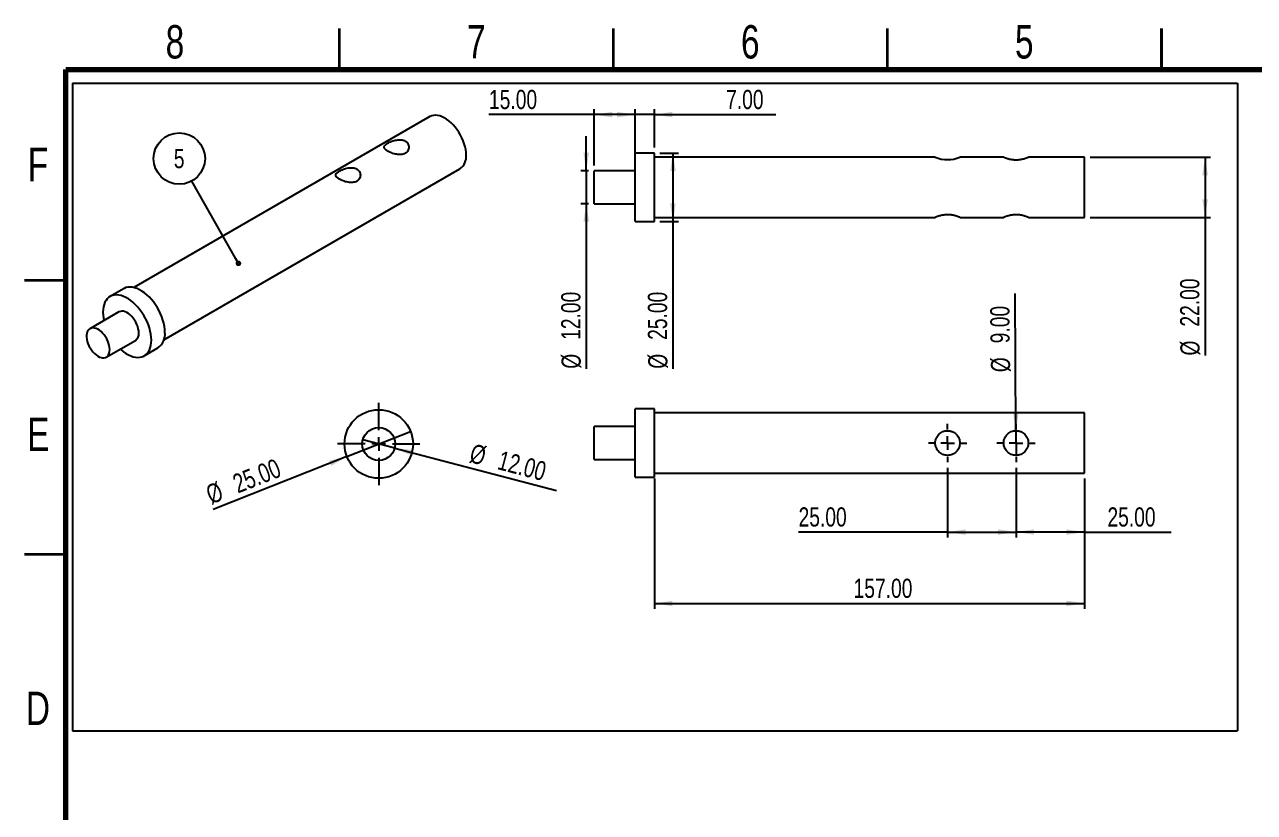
# Model space of a CAD drawing. Header units: millimetres. Extents: x 2 to 418, y 2 to 295.
# Drawn here: x 2.5 to 226.9, y 151.4 to 295.2 of the extents above; entities that cross this region are included whole.
import ezdxf

# ---------------------------------------------------------------- set-up
doc = ezdxf.new("R2010")
doc.units = ezdxf.units.MM
doc.layers.add('RED_DIMENSION', color=1, linetype='Continuous')
doc.styles.add('SLDTEXTSTYLE0', font='TXT', dxfattribs={"width": 0.75})
doc.dimstyles.new('SLDDIMSTYLE0', dxfattribs={"dimtxt": 0.18, "dimasz": 1.016, "dimexe": 0, "dimexo": 0.0625, "dimgap": 0, "dimtad": 0, "dimtih": 1, "dimtoh": 1, "dimdec": 0, "dimrnd": 1e-09, "dimzin": 0, "dimdsep": 46, "dimtxsty": 'Standard', "dimblk1": 'DOT', "dimblk2": 'DOT', "dimsah": 1, "dimcen": 0.09, "dimadec": 0, "dimazin": 0, "dimtfac": 1.016, "dimtdec": 0, "dimtofl": 0, "dimtmove": 0, "dimatfit": 3, "dimldrblk": 'DOT', "dimfxl": 0, "dimfrac": 2, "dimtolj": 1, "dimtzin": 0, "dimarcsym": 0})
doc.dimstyles.new('SLDDIMSTYLE10', dxfattribs={"dimtxt": 3.5, "dimasz": 3.302, "dimexe": 0, "dimexo": 0.0625, "dimgap": 0.875, "dimtad": 1, "dimlfac": 2, "dimrnd": 1e-09, "dimzin": 4, "dimdsep": 46, "dimtxsty": 'SLDTEXTSTYLE0', "dimblk1": 'NONE', "dimsah": 1, "dimcen": 0, "dimadec": 0, "dimazin": 1, "dimtfac": 1, "dimtmove": 0, "dimatfit": 3, "dimldrblk": 'NONE', "dimfxl": 0, "dimfrac": 2, "dimtolj": 1, "dimtzin": 12, "dimarcsym": 0})
doc.dimstyles.new('SLDDIMSTYLE8', dxfattribs={"dimtxt": 3.5, "dimasz": 3.302, "dimexe": 0, "dimexo": 0.0625, "dimgap": 0.875, "dimtad": 1, "dimlfac": 2, "dimrnd": 1e-09, "dimzin": 4, "dimdsep": 46, "dimtxsty": 'SLDTEXTSTYLE0', "dimsah": 1, "dimcen": 0.09, "dimadec": 0, "dimazin": 1, "dimtfac": 1, "dimtofl": 0, "dimtmove": 0, "dimatfit": 3, "dimfxl": 0, "dimfrac": 2, "dimtolj": 1, "dimtzin": 12, "dimarcsym": 0})
doc.dimstyles.new('SLDDIMSTYLE9', dxfattribs={"dimtxt": 3.5, "dimasz": 3.302, "dimexe": 0, "dimexo": 0.0625, "dimgap": 0.875, "dimtad": 1, "dimlfac": 2, "dimrnd": 1e-09, "dimzin": 4, "dimdsep": 46, "dimtxsty": 'SLDTEXTSTYLE0', "dimsah": 1, "dimcen": 0.09, "dimadec": 0, "dimazin": 1, "dimtfac": 1, "dimtmove": 0, "dimatfit": 0, "dimfxl": 0, "dimfrac": 2, "dimtolj": 1, "dimtzin": 12, "dimarcsym": 0})

# ---------------------------------------------------------------- blocks, each defined once
blk = doc.blocks.new('SW_NOTE_4')
at = {"layer": 'RED_DIMENSION', "color": 0}
blk.add_circle((-2.31, 4.09), 4.69, dxfattribs=at)
at = {"layer": 'RED_DIMENSION', "color": 0, "insert": (-2.34, 5.84), "char_height": 3.5, "attachment_point": 2, "style": 'SLDTEXTSTYLE0'}
blk.add_mtext('5', dxfattribs=at)
blk = doc.blocks.new('_DOT')
at = {"color": 0, "linetype": 'ByBlock', "lineweight": -2}
blk.add_line((-0.5, 0), (-1, 0), dxfattribs=at)
at = {"color": 0, "linetype": 'ByBlock', "const_width": 0.5}
blk.add_lwpolyline([(-0.25, 0, 1), (0.25, 0, 1)], format="xyb", close=True, dxfattribs=at)
blk = doc.blocks.new('_D_9')
at = {"layer": 'RED_DIMENSION'}
for p, q in [((196.94, 271.02), (218.94, 271.02)), ((217.94, 271.02), (217.94, 260.02)), ((196.94, 260.02), (218.94, 260.02)), ((217.94, 260.02), (217.94, 234.81))]:
    blk.add_line(p, q, dxfattribs=at)
for points in [[(217.94, 271.02), (217.43, 267.72), (218.45, 267.72)], [(217.94, 260.02), (218.45, 263.32), (217.43, 263.32)]]:
    blk.add_solid(points, dxfattribs=at)
at = {"layer": 'RED_DIMENSION', "char_height": 3.5, "attachment_point": 1, "rotation": 90, "style": 'SLDTEXTSTYLE0'}
for s, insert in [('22.00', (213.38, 240.09)), ('%%c', (213.43, 234.81))]:
    blk.add_mtext(s, dxfattribs=dict(at, insert=insert))
blk = doc.blocks.new('_D_10')
at = {"layer": 'RED_DIMENSION'}
for p, q in [((118.44, 271.77), (121.82, 271.77)), ((120.82, 271.77), (120.82, 259.27)), ((118.44, 259.27), (121.82, 259.27)), ((120.82, 259.27), (120.82, 232.4))]:
    blk.add_line(p, q, dxfattribs=at)
for points in [[(120.82, 271.77), (120.31, 268.47), (121.33, 268.47)], [(120.82, 259.27), (121.33, 262.57), (120.31, 262.57)]]:
    blk.add_solid(points, dxfattribs=at)
at = {"layer": 'RED_DIMENSION', "char_height": 3.5, "attachment_point": 1, "rotation": 90, "style": 'SLDTEXTSTYLE0'}
for s, insert in [('25.00', (116.25, 237.67)), ('%%c', (116.31, 232.4))]:
    blk.add_mtext(s, dxfattribs=dict(at, insert=insert))
blk = doc.blocks.new('_D_11')
at = {"layer": 'RED_DIMENSION'}
for p, q in [((105, 268.52), (105, 274.87)), ((105.44, 268.52), (104, 268.52)), ((105, 268.52), (105, 262.52)), ((105.44, 262.52), (104, 262.52)), ((105, 262.52), (105, 232.4))]:
    blk.add_line(p, q, dxfattribs=at)
for points in [[(105, 268.52), (105.51, 271.82), (104.49, 271.82)], [(105, 262.52), (104.49, 259.22), (105.51, 259.22)]]:
    blk.add_solid(points, dxfattribs=at)
at = {"layer": 'RED_DIMENSION', "char_height": 3.5, "attachment_point": 1, "rotation": 90, "style": 'SLDTEXTSTYLE0'}
for s, insert in [('12.00', (100.43, 237.67)), ('%%c', (100.49, 232.4))]:
    blk.add_mtext(s, dxfattribs=dict(at, insert=insert))
blk = doc.blocks.new('_D_12')
at = {"layer": 'RED_DIMENSION'}
for p, q in [((106.44, 278.78), (87.25, 278.78)), ((106.44, 269.52), (106.44, 279.78)), ((113.94, 278.78), (106.44, 278.78)), ((113.94, 269.52), (113.94, 279.78))]:
    blk.add_line(p, q, dxfattribs=at)
for points in [[(106.44, 278.78), (109.74, 278.27), (109.74, 279.29)], [(113.94, 278.78), (110.64, 279.29), (110.64, 278.27)]]:
    blk.add_solid(points, dxfattribs=at)
at = {"layer": 'RED_DIMENSION', "insert": (87.25, 283.29), "char_height": 3.5, "attachment_point": 1, "style": 'SLDTEXTSTYLE0'}
blk.add_mtext('15.00', dxfattribs=at)
blk = doc.blocks.new('_D_13')
at = {"layer": 'RED_DIMENSION'}
for p, q in [((113.94, 278.78), (107.59, 278.78)), ((113.94, 272.77), (113.94, 279.78)), ((117.44, 278.78), (113.94, 278.78)), ((117.44, 272.77), (117.44, 279.78)), ((117.44, 278.78), (139.58, 278.78))]:
    blk.add_line(p, q, dxfattribs=at)
for points in [[(113.94, 278.78), (110.64, 279.29), (110.64, 278.27)], [(117.44, 278.78), (120.74, 278.27), (120.74, 279.29)]]:
    blk.add_solid(points, dxfattribs=at)
at = {"layer": 'RED_DIMENSION', "insert": (130.53, 283.29), "char_height": 3.5, "attachment_point": 1, "style": 'SLDTEXTSTYLE0'}
blk.add_mtext('7.00', dxfattribs=at)
blk = doc.blocks.new('_D_14')
at = {"layer": 'RED_DIMENSION'}
for q in [(72.95, 220.97), (36.9, 206.69)]:
    blk.add_line((61.32, 216.37), q, dxfattribs=at)
blk.add_solid([(61.32, 216.37), (58.07, 215.62), (58.44, 214.68)], dxfattribs=at)
at = {"layer": 'RED_DIMENSION', "char_height": 3.5, "attachment_point": 1, "rotation": 21.6071, "style": 'SLDTEXTSTYLE0'}
for s, insert in [('25.00', (40.14, 212.87)), ('%%c', (35.25, 210.87))]:
    blk.add_mtext(s, dxfattribs=dict(at, insert=insert))
blk = doc.blocks.new('_NONE')
blk = doc.blocks.new('_D_15')
at = {"layer": 'RED_DIMENSION'}
for q in [(64.23, 219.43), (99.59, 210.15)]:
    blk.add_line((70.04, 217.91), q, dxfattribs=at)
blk.add_solid([(70.04, 217.91), (73.1, 216.58), (73.36, 217.56)], dxfattribs=at)
at = {"layer": 'RED_DIMENSION', "char_height": 3.5, "attachment_point": 1, "rotation": 345.294, "style": 'SLDTEXTSTYLE0'}
for s, insert in [('%%c', (84.37, 218.79)), ('12.00', (89.48, 217.5))]:
    blk.add_mtext(s, dxfattribs=dict(at, insert=insert))
blk = doc.blocks.new('SW_CENTERMARKSYMBOL_2')
at = {"layer": 'RED_DIMENSION', "color": 0}
for p, q in [((0, 2.5), (0, 7.5)), ((-2.5, 0), (-7.5, 0)), ((0, 0), (-1.25, 0)), ((0, 0), (0, 1.25)), ((0, 0), (0, -1.25)), ((0, 0), (1.25, 0)), ((2.5, 0), (7.5, 0)), ((0, -2.5), (0, -7.5))]:
    blk.add_line(p, q, dxfattribs=at)
blk = doc.blocks.new('_D_16')
at = {"layer": 'RED_DIMENSION'}
for p, q in [((170.94, 214.34), (170.94, 201.59)), ((183.44, 214.34), (183.44, 201.59)), ((170.94, 202.59), (143.75, 202.59)), ((170.94, 202.59), (183.44, 202.59))]:
    blk.add_line(p, q, dxfattribs=at)
for points in [[(170.94, 202.59), (174.24, 202.08), (174.24, 203.1)], [(183.44, 202.59), (180.14, 203.1), (180.14, 202.08)]]:
    blk.add_solid(points, dxfattribs=at)
at = {"layer": 'RED_DIMENSION', "insert": (143.75, 207.1), "char_height": 3.5, "attachment_point": 1, "style": 'SLDTEXTSTYLE0'}
blk.add_mtext('25.00', dxfattribs=at)
blk = doc.blocks.new('_D_17')
at = {"layer": 'RED_DIMENSION'}
for p, q in [((183.44, 214.34), (183.44, 201.59)), ((195.94, 212.34), (195.94, 201.59)), ((195.94, 202.59), (183.44, 202.59)), ((195.94, 202.59), (211.76, 202.59))]:
    blk.add_line(p, q, dxfattribs=at)
for points in [[(183.44, 202.59), (186.74, 202.08), (186.74, 203.1)], [(195.94, 202.59), (192.64, 203.1), (192.64, 202.08)]]:
    blk.add_solid(points, dxfattribs=at)
at = {"layer": 'RED_DIMENSION', "insert": (200.12, 207.1), "char_height": 3.5, "attachment_point": 1, "style": 'SLDTEXTSTYLE0'}
blk.add_mtext('25.00', dxfattribs=at)
blk = doc.blocks.new('_D_18')
at = {"layer": 'RED_DIMENSION'}
for q in [(183.25, 246.11), (183.46, 216.59)]:
    blk.add_line((183.43, 221.09), q, dxfattribs=at)
blk.add_solid([(183.43, 221.09), (183.91, 224.4), (182.89, 224.39)], dxfattribs=at)
at = {"layer": 'RED_DIMENSION', "char_height": 3.5, "attachment_point": 1, "rotation": 90.4068, "style": 'SLDTEXTSTYLE0'}
for s, insert in [('9.00', (178.77, 237.03)), ('%%c', (178.86, 231.75))]:
    blk.add_mtext(s, dxfattribs=dict(at, insert=insert))
blk = doc.blocks.new('_D_19')
at = {"layer": 'RED_DIMENSION'}
for p, q in [((117.44, 212.34), (117.44, 188.57)), ((195.94, 212.34), (195.94, 188.57)), ((117.44, 189.57), (195.94, 189.57))]:
    blk.add_line(p, q, dxfattribs=at)
for points in [[(117.44, 189.57), (120.74, 189.06), (120.74, 190.08)], [(195.94, 189.57), (192.64, 190.08), (192.64, 189.06)]]:
    blk.add_solid(points, dxfattribs=at)
at = {"layer": 'RED_DIMENSION', "insert": (153.79, 194.08), "char_height": 3.5, "attachment_point": 1, "style": 'SLDTEXTSTYLE0'}
blk.add_mtext('157.00', dxfattribs=at)
blk = doc.blocks.new('SW_CENTERMARKSYMBOL_3')
at = {"layer": 'RED_DIMENSION', "color": 0}
for p, q in [((0, 2.5), (0, 3.5)), ((-2.5, 0), (-3.5, 0)), ((0, 0), (-1.25, 0)), ((0, 0), (0, 1.25)), ((0, 0), (0, -1.25)), ((0, 0), (1.25, 0)), ((2.5, 0), (3.5, 0)), ((0, -2.5), (0, -3.5))]:
    blk.add_line(p, q, dxfattribs=at)
blk = doc.blocks.new('SW_CENTERMARKSYMBOL_4')
at = {"layer": 'RED_DIMENSION', "color": 0}
for p, q in [((0, 2.5), (0, 3.5)), ((-2.5, 0), (-3.5, 0)), ((0, 0), (-1.25, 0)), ((0, 0), (0, 1.25)), ((0, 0), (0, -1.25)), ((0, 0), (1.25, 0)), ((2.5, 0), (3.5, 0)), ((0, -2.5), (0, -3.5))]:
    blk.add_line(p, q, dxfattribs=at)

msp = doc.modelspace()

# ---------------------------------------------------------------- linework, layer by layer
at = {"color": 7, "linetype": 'Continuous', "lineweight": 35}
for p, q in [((60, 287), (60, 294.5)), ((110, 287), (110, 294.5)), ((160, 287), (160, 294.5)), ((210, 294.5), (210, 287)), ((210, 287), (210, 294.5)), ((10, 248.5), (2.5, 248.5)), ((10, 198.5), (2.5, 198.5))]:
    msp.add_line(p, q, dxfattribs=at)
at = {"color": 7, "linetype": 'Continuous', "lineweight": 70}
for p, q in [((10, 10), (10, 287)), ((10, 287), (410, 287))]:
    msp.add_line(p, q, dxfattribs=at)
at = {"color": 7, "linetype": 'Continuous', "lineweight": 25}
for p, q in [((76.4534, 278.4072), (22.4299, 247.2201)), ((117.4416, 271.7707), (113.9416, 271.7707)), ((113.9416, 265.5207), (113.9416, 271.7707)), ((117.4416, 265.5207), (117.4416, 271.7707)), ((168.6932, 271.0207), (117.4416, 271.0207)), ((181.1985, 271.0207), (173.1916, 271.0207)), ((195.9416, 271.0207), (185.6916, 271.0207)), ((195.9416, 265.5207), (195.9416, 271.0207)), ((27.9294, 237.6936), (81.9529, 268.8807)), ((113.9416, 268.5207), (106.4416, 268.5207)), ((106.4416, 265.5207), (106.4416, 268.5207)), ((106.4416, 262.5207), (106.4416, 265.5207)), ((113.9416, 259.2707), (113.9416, 265.5207)), ((117.4416, 259.2707), (117.4416, 265.5207)), ((195.9416, 260.0207), (195.9416, 265.5207)), ((106.4416, 262.5207), (113.9416, 262.5207)), ((113.9416, 259.2707), (117.4416, 259.2707)), ((117.4416, 260.0207), (168.6932, 260.0207)), ((173.1916, 260.0207), (181.1985, 260.0207)), ((185.6916, 260.0207), (195.9416, 260.0207)), ((20.5705, 247.0127), (18.0956, 245.584)), ((19.7205, 242.7694), (14.4172, 239.7078)), ((17.417, 234.5115), (22.7203, 237.5731)), ((24.3451, 234.7584), (26.82, 236.1871)), ((117.4416, 225.0915), (113.9416, 225.0915)), ((113.9416, 212.5915), (113.9416, 225.0915)), ((117.4416, 212.5915), (117.4416, 225.0915)), ((195.9416, 224.3415), (117.4416, 224.3415)), ((195.9416, 213.3415), (195.9416, 224.3415)), ((113.9416, 221.8415), (106.4416, 221.8415)), ((106.4416, 215.8415), (106.4416, 221.8415)), ((106.4416, 215.8415), (113.9416, 215.8415)), ((117.4416, 213.3415), (195.9416, 213.3415)), ((113.9416, 212.5915), (117.4416, 212.5915))]:
    msp.add_line(p, q, dxfattribs=at)
at = {"color": 7, "linetype": 'Continuous', "lineweight": 25, "flags": 128}
for points in [[(83.0922, 271.3988), (83.0702, 271.8889), (83.0043, 272.3989), (82.8954, 272.9229), (82.7447, 273.4552), (82.5538, 273.9896), (82.325, 274.52), (82.0607, 275.0406), (81.7641, 275.5453), (81.4385, 276.0285), (81.0876, 276.4846), (80.7153, 276.9086), (80.3259, 277.2956), (79.9237, 277.6412), (79.5134, 277.9415), (79.0996, 278.1931), (78.687, 278.3932), (78.2802, 278.5394), (77.8838, 278.6302), (77.5024, 278.6645), (77.1403, 278.642), (76.8015, 278.5627), (76.49, 278.4278), (76.4534, 278.4072)], [(28.1147, 239.0486), (28.092, 239.578), (28.0242, 240.1282), (27.912, 240.6934), (27.7565, 241.268), (27.5594, 241.8459), (27.3226, 242.4213), (27.0485, 242.9883), (26.7401, 243.5411), (26.4004, 244.0739), (26.033, 244.5813), (25.6415, 245.0582), (25.2301, 245.4996), (24.803, 245.9009), (24.3645, 246.2581), (23.9191, 246.5675), (23.4714, 246.826), (23.026, 247.0308), (22.5875, 247.1799), (22.1604, 247.2717), (21.749, 247.3053), (21.3575, 247.2804), (20.9901, 247.1972), (20.6504, 247.0566), (20.5705, 247.0127)], [(25.6398, 237.6199), (25.6171, 238.1493), (25.5493, 238.6995), (25.4371, 239.2647), (25.2816, 239.8392), (25.0845, 240.4172), (24.8477, 240.9926), (24.5737, 241.5596), (24.2652, 242.1124), (23.9255, 242.6452), (23.5581, 243.1526), (23.1667, 243.6295), (22.7553, 244.0708), (22.3281, 244.4722), (21.8896, 244.8294), (21.4442, 245.1388), (20.9965, 245.3973), (20.5512, 245.6021), (20.1126, 245.7512), (19.6855, 245.843), (19.2741, 245.8766), (18.8827, 245.8517), (18.5152, 245.7685), (18.1756, 245.6278), (17.8671, 245.4312), (17.5931, 245.1806), (17.3563, 244.8786), (17.1591, 244.5283), (17.0036, 244.1332), (16.8914, 243.6976), (16.8236, 243.2257), (16.801, 242.7225), (16.8236, 242.1931), (16.8914, 241.643), (16.9788, 241.1866)], [(23.3417, 238.9466), (23.3191, 239.3163), (23.2518, 239.7043), (23.1411, 240.1021), (22.9896, 240.5015), (22.8003, 240.8938), (22.5773, 241.2708), (22.3255, 241.6242), (22.05, 241.9468), (21.7569, 242.2314), (21.4524, 242.4722), (21.1429, 242.6639), (20.8351, 242.8025), (20.5354, 242.885), (20.2504, 242.9097), (19.9861, 242.876), (19.748, 242.7847), (19.7205, 242.7694)], [(18.0384, 235.8851), (18.0158, 236.2548), (17.9485, 236.6427), (17.8378, 237.0406), (17.6863, 237.44), (17.497, 237.8323), (17.274, 238.2092), (17.0222, 238.5627), (16.7467, 238.8852), (16.4536, 239.1699), (16.1491, 239.4107), (15.8396, 239.6024), (15.5318, 239.741), (15.2321, 239.8235), (14.9471, 239.8482), (14.6828, 239.8145), (14.4447, 239.7231), (14.2381, 239.5761), (14.0672, 239.3765), (13.9357, 239.1286), (13.8465, 238.8376), (13.8014, 238.5098), (13.8014, 238.1522), (13.8465, 237.7724), (13.9357, 237.3784), (14.0672, 236.9787), (14.2381, 236.5818), (14.4447, 236.1962), (14.6828, 235.83), (14.9471, 235.4911), (15.2321, 235.1867), (15.5318, 234.9232), (15.8396, 234.7064), (16.1491, 234.5408), (16.4536, 234.43), (16.7467, 234.3762), (17.0222, 234.3807), (17.274, 234.4434), (17.497, 234.5629), (17.6863, 234.7367), (17.8378, 234.9611), (17.9485, 235.2313), (18.0158, 235.5415), (18.0384, 235.8851)], [(19.9786, 235.9903), (20.1126, 235.8702), (20.5512, 235.513), (20.9965, 235.2036), (21.4442, 234.9452), (21.8896, 234.7403), (22.3281, 234.5913), (22.7553, 234.4994), (23.1667, 234.4658), (23.5581, 234.4907), (23.9255, 234.5739), (24.2652, 234.7146), (24.5737, 234.9112), (24.8477, 235.1618), (25.0845, 235.4638), (25.2816, 235.8141), (25.4371, 236.2092), (25.5493, 236.6449), (25.6171, 237.1167), (25.6398, 237.6199)]]:
    msp.add_lwpolyline(points, dxfattribs=at)
at = {"color": 7, "linetype": 'Continuous', "lineweight": 25}
for radius in [6.25, 3]:
    msp.add_circle((67.1343, 218.6674), radius, dxfattribs=at)
for centre, radius, start, end in [((80.379, 271.1096), 2.7286, 305.227789, 6.084389), ((170.9416, 276.2285), 5.6731, 246.650611, 293.366067), ((21.8602, 238.7895), 1.4898, 305.260407, 6.051772), ((25.0033, 238.7327), 3.1273, 305.513725, 5.79845)]:
    msp.add_arc(centre, radius, start, end, dxfattribs=at)
for points, knots in [([(71.9553, 273.9508), (71.849, 274.0122), (71.7341, 274.0613), (71.488, 274.1368), (71.3552, 274.1631), (71.0827, 274.1923), (70.9427, 274.1955), (70.6552, 274.1817), (70.5085, 274.1645), (70.2184, 274.1138), (70.0731, 274.0801), (69.7847, 273.999), (69.6452, 273.9526), (69.4422, 273.8764), (69.3757, 273.8498), (69.2448, 273.7947), (69.1803, 273.7659), (68.9948, 273.6791), (68.8804, 273.6196), (68.6701, 273.4983), (68.5739, 273.4362), (68.4099, 273.3148), (68.3404, 273.2547), (68.2274, 273.1343), (68.1854, 273.0757), (68.1288, 272.9585), (68.1144, 272.8994), (68.1142, 272.7822), (68.1281, 272.7239), (68.1844, 272.6045), (68.2271, 272.5437), (68.3382, 272.4225), (68.4069, 272.3615), (68.5724, 272.2371), (68.6668, 272.1755), (68.8238, 272.0847), (68.8787, 272.0547), (68.9941, 271.9952), (69.0547, 271.9656), (69.2403, 271.8798), (69.3705, 271.8258), (69.6434, 271.7254), (69.7859, 271.6793), (70.0719, 271.6005), (70.2175, 271.5671), (70.5108, 271.5159), (70.6552, 271.4987), (70.9406, 271.4832), (71.0832, 271.4852), (71.3552, 271.512), (71.4849, 271.5364), (71.7316, 271.61), (71.8491, 271.6597), (72.059, 271.7807), (72.1532, 271.8521), (72.3193, 272.0169), (72.3887, 272.1077), (72.5006, 272.3021), (72.5434, 272.4069), (72.6, 272.6204), (72.6142, 272.7292), (72.6144, 272.9488), (72.6001, 273.059), (72.544, 273.27), (72.5023, 273.372), (72.3893, 273.5667), (72.32, 273.656), (72.1566, 273.8171), (72.0616, 273.8894), (71.9553, 273.9508)], [0, 0, 0, 0, 0.03125, 0.03125, 0.0625, 0.0625, 0.09375, 0.09375, 0.125, 0.125, 0.15625, 0.15625, 0.1875, 0.1875, 0.203125, 0.203125, 0.21875, 0.21875, 0.25, 0.25, 0.28125, 0.28125, 0.3125, 0.3125, 0.34375, 0.34375, 0.375, 0.375, 0.40625, 0.40625, 0.4375, 0.4375, 0.46875, 0.46875, 0.5, 0.5, 0.515625, 0.515625, 0.53125, 0.53125, 0.5625, 0.5625, 0.59375, 0.59375, 0.625, 0.625, 0.65625, 0.65625, 0.6875, 0.6875, 0.71875, 0.71875, 0.75, 0.75, 0.78125, 0.78125, 0.8125, 0.8125, 0.84375, 0.84375, 0.875, 0.875, 0.90625, 0.90625, 0.9375, 0.9375, 0.96875, 0.96875, 1, 1, 1, 1]), ([(181.1985, 271.0179), (181.1964, 271.0187), (181.1913, 271.0208), (181.2119, 271.0124), (181.2531, 270.9958), (181.3222, 270.9683), (181.4163, 270.9325), (181.5282, 270.8913), (181.665, 270.8437), (181.8257, 270.7927), (182.0062, 270.7393), (182.2115, 270.686), (182.4348, 270.6385), (182.6105, 270.6068), (182.7933, 270.58), (182.9842, 270.559), (183.1742, 270.5454), (183.421, 270.5369), (183.6644, 270.5419), (183.9006, 270.5594), (184.1271, 270.584), (184.3428, 270.6179), (184.5488, 270.6594), (184.7511, 270.7059), (184.9398, 270.7572), (185.1111, 270.8094), (185.2314, 270.8487), (185.3416, 270.8868), (185.4394, 270.9223), (185.5215, 270.9532), (185.6098, 270.9876), (185.6668, 271.0106), (185.6894, 271.0199), (185.691, 271.0205), (185.6916, 271.0207)], [0, 0, 0, 0, 0.0182547, 0.044658141, 0.068896823, 0.11816194, 0.143232683, 0.168255327, 0.219055836, 0.244876105, 0.271593224, 0.325904771, 0.353569751, 0.380518563, 0.407674948, 0.435517374, 0.463611006, 0.488558557, 0.539382722, 0.565325434, 0.589273007, 0.637910399, 0.662637498, 0.688013191, 0.739525384, 0.765708347, 0.792780229, 0.82004105, 0.847913641, 0.87600656, 0.902514167, 0.956552691, 0.984174814, 1, 1, 1, 1]), ([(63.1165, 268.8483), (63.0101, 268.9097), (62.8952, 268.9588), (62.6491, 269.0342), (62.5163, 269.0606), (62.2438, 269.0897), (62.1039, 269.0929), (61.8164, 269.0791), (61.6696, 269.0619), (61.3796, 269.0112), (61.2343, 268.9775), (60.9459, 268.8964), (60.8063, 268.85), (60.6034, 268.7738), (60.5369, 268.7473), (60.406, 268.6921), (60.3414, 268.6634), (60.156, 268.5765), (60.0416, 268.517), (59.8312, 268.3958), (59.7351, 268.3336), (59.5711, 268.2123), (59.5016, 268.1522), (59.3885, 268.0318), (59.3466, 267.9731), (59.29, 267.856), (59.2755, 267.7969), (59.2754, 267.6797), (59.2893, 267.6213), (59.3455, 267.502), (59.3882, 267.4412), (59.4994, 267.32), (59.5681, 267.259), (59.7335, 267.1345), (59.828, 267.0729), (59.9849, 266.9822), (60.0399, 266.9522), (60.1552, 266.8927), (60.2158, 266.8631), (60.4015, 266.7772), (60.5317, 266.7232), (60.8046, 266.6229), (60.9471, 266.5768), (61.2331, 266.498), (61.3787, 266.4645), (61.6719, 266.4134), (61.8164, 266.3961), (62.1018, 266.3807), (62.2443, 266.3827), (62.5164, 266.4095), (62.6461, 266.4339), (62.8928, 266.5074), (63.0102, 266.5572), (63.2202, 266.6781), (63.3144, 266.7496), (63.4804, 266.9143), (63.5498, 267.0052), (63.6617, 267.1995), (63.7046, 267.3044), (63.7612, 267.5178), (63.7754, 267.6267), (63.7756, 267.8463), (63.7613, 267.9564), (63.7052, 268.1674), (63.6634, 268.2694), (63.5505, 268.4641), (63.4811, 268.5534), (63.3178, 268.7145), (63.2228, 268.7869), (63.1165, 268.8483)], [0, 0, 0, 0, 0.03125, 0.03125, 0.0625, 0.0625, 0.09375, 0.09375, 0.125, 0.125, 0.15625, 0.15625, 0.1875, 0.1875, 0.203125, 0.203125, 0.21875, 0.21875, 0.25, 0.25, 0.28125, 0.28125, 0.3125, 0.3125, 0.34375, 0.34375, 0.375, 0.375, 0.40625, 0.40625, 0.4375, 0.4375, 0.46875, 0.46875, 0.5, 0.5, 0.515625, 0.515625, 0.53125, 0.53125, 0.5625, 0.5625, 0.59375, 0.59375, 0.625, 0.625, 0.65625, 0.65625, 0.6875, 0.6875, 0.71875, 0.71875, 0.75, 0.75, 0.78125, 0.78125, 0.8125, 0.8125, 0.84375, 0.84375, 0.875, 0.875, 0.90625, 0.90625, 0.9375, 0.9375, 0.96875, 0.96875, 1, 1, 1, 1]), ([(173.1916, 260.0207), (173.1863, 260.0229), (173.1783, 260.0262), (173.129, 260.0461), (173.0626, 260.0724), (172.945, 260.1176), (172.7862, 260.1745), (172.6343, 260.2247), (172.5073, 260.264), (172.3683, 260.3038), (172.2179, 260.343), (172.0564, 260.3805), (171.8841, 260.4153), (171.7016, 260.4459), (171.5158, 260.4704), (171.3293, 260.4882), (171.1436, 260.4991), (170.9537, 260.5032), (170.711, 260.4992), (170.4169, 260.4785), (170.0846, 260.4327), (169.771, 260.3701), (169.5305, 260.3087), (169.3521, 260.2568), (169.2246, 260.2169), (169.1075, 260.1777), (169.0033, 260.141), (168.9125, 260.1075), (168.8358, 260.0783), (168.7736, 260.0538), (168.7162, 260.0308), (168.6895, 260.0199), (168.6927, 260.0212), (168.6932, 260.0214)], [0, 0, 0, 0, 0.05017272, 0.07565912, 0.10153035, 0.15166251, 0.20279465, 0.22883348, 0.25521215, 0.28176223, 0.308665, 0.33584873, 0.36323045, 0.39126294, 0.41953372, 0.44539719, 0.47168463, 0.49819212, 0.52515418, 0.57352422, 0.62290509, 0.67235673, 0.72272712, 0.7492829, 0.77619871, 0.8032982, 0.83077839, 0.85782405, 0.88507373, 0.91299295, 0.94115538, 0.99227128, 1, 1, 1, 1]), ([(185.6916, 260.0207), (185.6901, 260.0213), (185.6858, 260.0231), (185.6456, 260.0395), (185.5791, 260.0659), (185.4944, 260.0987), (185.3841, 260.1398), (185.249, 260.1868), (185.0954, 260.2375), (184.9174, 260.291), (184.7179, 260.343), (184.5564, 260.3805), (184.3841, 260.4153), (184.2016, 260.4459), (184.0158, 260.4704), (183.768, 260.494), (183.5161, 260.5043), (183.269, 260.5001), (183.0329, 260.4877), (182.8063, 260.464), (182.5883, 260.4308), (182.3757, 260.3919), (182.175, 260.3461), (181.9876, 260.2962), (181.8056, 260.2433), (181.6418, 260.1898), (181.5033, 260.141), (181.4125, 260.1075), (181.3358, 260.0783), (181.2736, 260.0538), (181.2299, 260.0363), (181.1969, 260.0229), (181.1979, 260.0233), (181.1985, 260.0236)], [0, 0, 0, 0, 0.02492262, 0.07566018, 0.1015321, 0.12645272, 0.17708561, 0.20284012, 0.22887944, 0.28176693, 0.30867016, 0.33585458, 0.3632371, 0.3912704, 0.4195419, 0.44540589, 0.49814716, 0.52510977, 0.54914829, 0.59802366, 0.62290447, 0.64749662, 0.69740858, 0.72276706, 0.74932341, 0.8032942, 0.83077515, 0.85782142, 0.88507179, 0.9129917, 0.94115481, 0.966539, 1, 1, 1, 1]), ([(173.1916, 218.8415), (173.1916, 218.9919), (173.1766, 219.1394), (173.1185, 219.4292), (173.0744, 219.573), (172.9608, 219.8448), (172.8916, 219.9735), (172.7283, 220.2168), (172.6345, 220.3306), (172.4293, 220.5356), (172.3167, 220.6284), (172.0726, 220.7921), (171.9441, 220.8611), (171.7417, 220.9456), (171.6727, 220.9707), (171.531, 221.0141), (171.4582, 221.0326), (171.2399, 221.0765), (171.0929, 221.0913), (170.7957, 221.0916), (170.6449, 221.0767), (170.3548, 221.0186), (170.2134, 220.9755), (169.9395, 220.8614), (169.8108, 220.7921), (169.5686, 220.63), (169.4543, 220.5361), (169.2485, 220.3305), (169.1562, 220.2186), (168.9928, 219.9757), (168.9223, 219.8447), (168.8093, 219.5745), (168.7658, 219.4339), (168.7065, 219.1406), (168.6917, 218.9922), (168.6915, 218.77), (168.695, 218.6959), (168.7096, 218.5473), (168.7207, 218.4728), (168.7645, 218.2539), (168.8076, 218.113), (168.9211, 217.8405), (168.9916, 217.7095), (169.1539, 217.4673), (169.2468, 217.3543), (169.4541, 217.1469), (169.5663, 217.0548), (169.8077, 216.8926), (169.9387, 216.822), (170.2101, 216.7086), (170.3503, 216.6655), (170.6405, 216.6068), (170.7915, 216.5916), (171.0882, 216.5913), (171.2357, 216.6058), (171.5292, 216.6644), (171.6709, 216.7079), (171.942, 216.8208), (172.0731, 216.8912), (172.3157, 217.0539), (172.4279, 217.146), (172.6347, 217.3524), (172.7284, 217.4663), (172.8906, 217.7079), (172.9601, 217.8365), (173.0749, 218.111), (173.118, 218.2522), (173.1764, 218.5415), (173.1916, 218.6911), (173.1916, 218.8415)], [0, 0, 0, 0, 0.03125, 0.03125, 0.0625, 0.0625, 0.09375, 0.09375, 0.125, 0.125, 0.15625, 0.15625, 0.1875, 0.1875, 0.203125, 0.203125, 0.21875, 0.21875, 0.25, 0.25, 0.28125, 0.28125, 0.3125, 0.3125, 0.34375, 0.34375, 0.375, 0.375, 0.40625, 0.40625, 0.4375, 0.4375, 0.46875, 0.46875, 0.5, 0.5, 0.515625, 0.515625, 0.53125, 0.53125, 0.5625, 0.5625, 0.59375, 0.59375, 0.625, 0.625, 0.65625, 0.65625, 0.6875, 0.6875, 0.71875, 0.71875, 0.75, 0.75, 0.78125, 0.78125, 0.8125, 0.8125, 0.84375, 0.84375, 0.875, 0.875, 0.90625, 0.90625, 0.9375, 0.9375, 0.96875, 0.96875, 1, 1, 1, 1]), ([(185.6916, 218.8415), (185.6916, 218.9919), (185.6766, 219.1394), (185.6185, 219.4292), (185.5744, 219.573), (185.4608, 219.8448), (185.3916, 219.9735), (185.2283, 220.2168), (185.1345, 220.3306), (184.9293, 220.5356), (184.8167, 220.6284), (184.5726, 220.7921), (184.4441, 220.8611), (184.2417, 220.9456), (184.1727, 220.9707), (184.031, 221.0141), (183.9582, 221.0326), (183.7399, 221.0765), (183.5929, 221.0913), (183.2957, 221.0916), (183.1449, 221.0767), (182.8548, 221.0186), (182.7134, 220.9755), (182.4395, 220.8614), (182.3108, 220.7921), (182.0686, 220.63), (181.9543, 220.5361), (181.7485, 220.3305), (181.6562, 220.2186), (181.4928, 219.9757), (181.4223, 219.8447), (181.3093, 219.5745), (181.2658, 219.4339), (181.2065, 219.1406), (181.1917, 218.9922), (181.1915, 218.77), (181.195, 218.6959), (181.2096, 218.5473), (181.2207, 218.4728), (181.2645, 218.2539), (181.3076, 218.113), (181.4211, 217.8405), (181.4916, 217.7095), (181.6539, 217.4673), (181.7468, 217.3543), (181.9541, 217.1469), (182.0663, 217.0548), (182.3077, 216.8926), (182.4387, 216.822), (182.7101, 216.7086), (182.8503, 216.6655), (183.1405, 216.6068), (183.2915, 216.5916), (183.5882, 216.5913), (183.7357, 216.6058), (184.0292, 216.6644), (184.1709, 216.7079), (184.442, 216.8208), (184.5731, 216.8912), (184.8157, 217.0539), (184.9279, 217.146), (185.1347, 217.3524), (185.2284, 217.4663), (185.3906, 217.7079), (185.4601, 217.8365), (185.5749, 218.111), (185.618, 218.2522), (185.6764, 218.5415), (185.6916, 218.6911), (185.6916, 218.8415)], [0, 0, 0, 0, 0.03125, 0.03125, 0.0625, 0.0625, 0.09375, 0.09375, 0.125, 0.125, 0.15625, 0.15625, 0.1875, 0.1875, 0.203125, 0.203125, 0.21875, 0.21875, 0.25, 0.25, 0.28125, 0.28125, 0.3125, 0.3125, 0.34375, 0.34375, 0.375, 0.375, 0.40625, 0.40625, 0.4375, 0.4375, 0.46875, 0.46875, 0.5, 0.5, 0.515625, 0.515625, 0.53125, 0.53125, 0.5625, 0.5625, 0.59375, 0.59375, 0.625, 0.625, 0.65625, 0.65625, 0.6875, 0.6875, 0.71875, 0.71875, 0.75, 0.75, 0.78125, 0.78125, 0.8125, 0.8125, 0.84375, 0.84375, 0.875, 0.875, 0.90625, 0.90625, 0.9375, 0.9375, 0.96875, 0.96875, 1, 1, 1, 1])]:
    msp.add_open_spline(points, degree=3, knots=knots, dxfattribs=at)
at = {"layer": 'RED_DIMENSION'}
for p, q in [((11.2582, 284.5274), (223.8795, 284.5274)), ((11.2582, 284.5274), (11.2582, 166.345)), ((223.8795, 284.5274), (223.8795, 166.345)), ((11.2582, 166.345), (223.8795, 166.345))]:
    msp.add_line(p, q, dxfattribs=at)

# ---------------------------------------------------------------- block references
for name, p in [('SW_NOTE_4', (33.0468, 266.6554)), ('SW_CENTERMARKSYMBOL_2', (67.1343, 218.6674)), ('SW_CENTERMARKSYMBOL_3', (170.9416, 218.8415)), ('SW_CENTERMARKSYMBOL_4', (183.4416, 218.8415))]:
    msp.add_blockref(name, p, dxfattribs=at)

# ---------------------------------------------------------------- texts
at = {"color": 7, "linetype": 'Continuous', "lineweight": 0, "char_height": 6.096, "attachment_point": 2, "style": 'SLDTEXTSTYLE0'}
for s, insert in [('8', (29.9386, 295.1137)), ('7', (84.9386, 295.1137)), ('6', (134.9386, 295.1137)), ('5', (184.9386, 295.1137)), ('F', (4.9365, 272.7257)), ('E', (5.0106, 223.4757)), ('D', (4.9302, 173.4757))]:
    msp.add_mtext(s, dxfattribs=dict(at, insert=insert))

# ---------------------------------------------------------------- dimensions: what is measured, and where the dimension line sits
at = {"layer": 'RED_DIMENSION'}
for base, p1, p2, dimstyle, picture, middle in [((106.4416, 278.7804), (113.9416, 268.5207), (106.4416, 268.5207), 'SLDDIMSTYLE8', '_D_12', (93.0701, 278.7804)), ((113.9416, 278.7804), (117.4416, 271.7707), (113.9416, 271.7707), 'SLDDIMSTYLE9', '_D_13', (135.0577, 278.7804)), ((195.9416, 189.5721), (117.4416, 213.3415), (195.9416, 213.3415), 'SLDDIMSTYLE8', '_D_19', (160.8988, 189.5721)), ((183.4416, 202.5915), (170.9416, 215.3415), (183.4416, 215.3415), 'SLDDIMSTYLE8', '_D_16', (149.5645, 202.5915)), ((183.4416, 202.5915), (195.9416, 213.3415), (183.4416, 215.3415), 'SLDDIMSTYLE8', '_D_17', (205.9416, 202.5915))]:
    dim = msp.add_linear_dim(base=base, p1=p1, p2=p2, dimstyle=dimstyle, dxfattribs=at)
    dim.commit()
    dim.dimension.update_dxf_attribs({"geometry": picture, "text_midpoint": middle, "dimtype": 160})
for base, p1, p2, dimstyle, picture, middle in [((104.9979, 262.5207), (106.4416, 268.5207), (106.4416, 262.5207), 'SLDDIMSTYLE9', '_D_11', (104.9979, 240.8539)), ((120.8195, 259.2707), (117.4416, 271.7707), (117.4416, 259.2707), 'SLDDIMSTYLE8', '_D_10', (120.8195, 240.8539)), ((217.9416, 260.0207), (195.9416, 271.0207), (195.9416, 260.0207), 'SLDDIMSTYLE8', '_D_9', (217.9416, 243.2707))]:
    dim = msp.add_linear_dim(base=base, p1=p1, p2=p2, angle=90, text='%%c<>', dimstyle=dimstyle, dxfattribs=at)
    dim.commit()
    dim.dimension.update_dxf_attribs({"geometry": picture, "text_midpoint": middle, "dimtype": 160})
for p1, p2, picture, middle in [((183.4575, 216.5915), (183.4256, 221.0914), '_D_18', (183.2975, 239.1386)), ((72.9451, 220.9689), (61.3235, 216.3659), '_D_14', (44.6187, 209.7496)), ((64.2326, 219.429), (70.036, 217.9058), '_D_15', (91.5547, 212.2581))]:
    dim = msp.add_diameter_dim_2p(p1=p1, p2=p2, dimstyle='SLDDIMSTYLE10', dxfattribs=at)
    dim.commit()
    dim.dimension.update_dxf_attribs({"geometry": picture, "text_midpoint": middle, "dimtype": 163})

# ---------------------------------------------------------------- leaders
msp.add_leader([(41.5253, 251.6294), (33.0468, 266.6554)], dimstyle='SLDDIMSTYLE0', dxfattribs=at)

doc.saveas('drawing.dxf')
